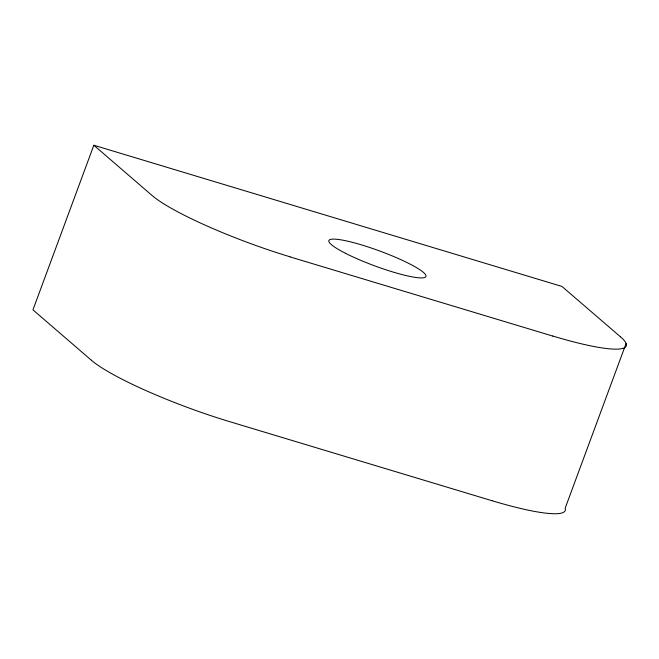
<?xml version="1.0" encoding="UTF-8"?>
<svg xmlns="http://www.w3.org/2000/svg" width="659" height="659" viewBox="0 0 659 659"><rect width="100%" height="100%" fill="white"/><g stroke="black" fill="none" stroke-linecap="round" stroke-linejoin="round"><path stroke-width="0.99" d="M620.424 336.782L561.962 286.451L93.833 145.244L32.95 309.854L91.387 360.251M626.05 343.603L565.167 508.204A115.531 17.48 20.3 0 1 491.927 500.675M290.182 256.928L552.843 336.098M491.968 500.708L229.299 421.538A115.539 17.496 20.3 0 1 91.37 360.251M93.833 145.244L152.27 195.641A115.539 17.431 20.3 0 0 290.051 256.812M620.473 336.798A115.531 17.439 20.3 0 1 552.753 336.016M345.423 253.27A51.789 7.842 20.3 0 0 425.137 277.307A51.789 7.842 20.3 0 0 361.651 244.934A51.789 7.842 20.3 0 0 345.423 253.27"/></g></svg>
